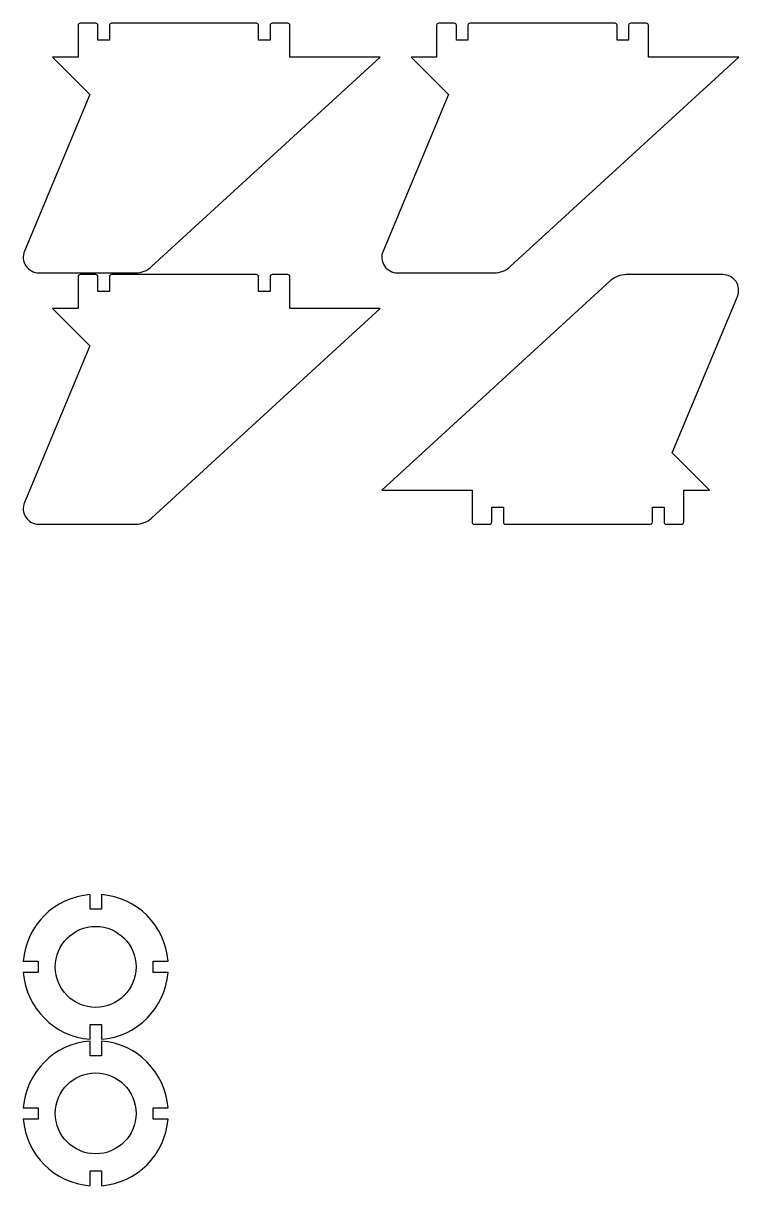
# Model space of a CAD drawing. Header units: millimetres. Extents: x 1 to 366, y -634 to -40.
import ezdxf

# ---------------------------------------------------------------- set-up
doc = ezdxf.new("R2010")
doc.units = ezdxf.units.MM
doc.layers.add('HOLES DIAM 41.4 D 6.0', color=5, linetype='CONTINUOUS')
doc.layers.add('PERIMETER D 6.0', color=5, linetype='CONTINUOUS')

msp = doc.modelspace()

# ---------------------------------------------------------------- linework, layer by layer
at = {"layer": 'HOLES DIAM 41.4 D 6.0'}
for centre in [(37.88, -521.99), (37.88, -596.76)]:
    msp.add_circle(centre, 20.65, dxfattribs=at)
at = {"layer": 'PERIMETER D 6.0'}
for points in [[(58.29, -167.75, 0.187644), (66.43, -164.58), (183.08, -57.65), (137, -57.65), (137, -41.4, 0.414214), (135.95, -40.35), (127.95, -40.35, 0.414214), (126.9, -41.4), (126.9, -49), (121, -49), (121, -41.4, 0.414214), (119.95, -40.35), (45.95, -40.35, 0.414214), (44.9, -41.4), (44.9, -49), (39, -49), (39, -41.4, 0.414214), (37.95, -40.35), (29.95, -40.35, 0.414214), (28.9, -41.4), (28.9, -57.65), (15.83, -57.65), (34.89, -76.71), (1.53, -156.6, 0.535435), (8.96, -167.75)], [(241.28, -167.75, 0.187644), (249.42, -164.58), (366.07, -57.65), (319.99, -57.65), (319.99, -41.4, 0.414214), (318.94, -40.35), (310.94, -40.35, 0.414214), (309.89, -41.4), (309.89, -49), (303.99, -49), (303.99, -41.4, 0.414214), (302.94, -40.35), (228.94, -40.35, 0.414214), (227.89, -41.4), (227.89, -49), (221.99, -49), (221.99, -41.4, 0.414214), (220.94, -40.35), (212.94, -40.35, 0.414214), (211.89, -41.4), (211.89, -57.65), (198.82, -57.65), (217.88, -76.71), (184.52, -156.6, 0.535435), (191.95, -167.75)], [(58.29, -296.05, 0.187644), (66.43, -292.88), (183.08, -185.95), (137, -185.95), (137, -169.7, 0.414214), (135.95, -168.65), (127.95, -168.65, 0.414214), (126.9, -169.7), (126.9, -177.3), (121, -177.3), (121, -169.7, 0.414214), (119.95, -168.65), (45.95, -168.65, 0.414214), (44.9, -169.7), (44.9, -177.3), (39, -177.3), (39, -169.7, 0.414214), (37.95, -168.65), (29.95, -168.65, 0.414214), (28.9, -169.7), (28.9, -185.95), (15.83, -185.95), (34.89, -205.01), (1.53, -284.9, 0.535435), (8.96, -296.05)], [(308.66, -168.65, 0.187644), (300.52, -171.82), (183.86, -278.75), (229.94, -278.75), (229.94, -295, 0.414214), (230.99, -296.05), (238.99, -296.05, 0.414214), (240.04, -295), (240.04, -287.4), (245.94, -287.4), (245.94, -295, 0.414214), (246.99, -296.05), (320.99, -296.05, 0.414214), (322.04, -295), (322.04, -287.4), (327.94, -287.4), (327.94, -295, 0.414214), (328.99, -296.05), (336.99, -296.05, 0.414214), (338.04, -295), (338.04, -278.75), (351.11, -278.75), (332.05, -259.69), (365.41, -179.8, 0.535435), (357.98, -168.65)], [(8.48, -519.09), (8.48, -524.89), (0.95, -524.89, 0.369026), (34.98, -558.93), (34.98, -551.39), (40.78, -551.39), (40.78, -558.93, 0.369026), (74.82, -524.89), (67.28, -524.89), (67.28, -519.09), (74.82, -519.09, 0.369026), (40.78, -485.06), (40.78, -492.59), (34.98, -492.59), (34.98, -485.06, 0.369026), (0.95, -519.09)], [(8.48, -593.86), (8.48, -599.66), (0.95, -599.66, 0.369026), (34.98, -633.69), (34.98, -626.16), (40.78, -626.16), (40.78, -633.69, 0.369026), (74.82, -599.66), (67.28, -599.66), (67.28, -593.86), (74.82, -593.86, 0.369026), (40.78, -559.82), (40.78, -567.36), (34.98, -567.36), (34.98, -559.82, 0.369026), (0.95, -593.86)]]:
    msp.add_lwpolyline(points, format="xyb", close=True, dxfattribs=at)

doc.saveas('drawing.dxf')
